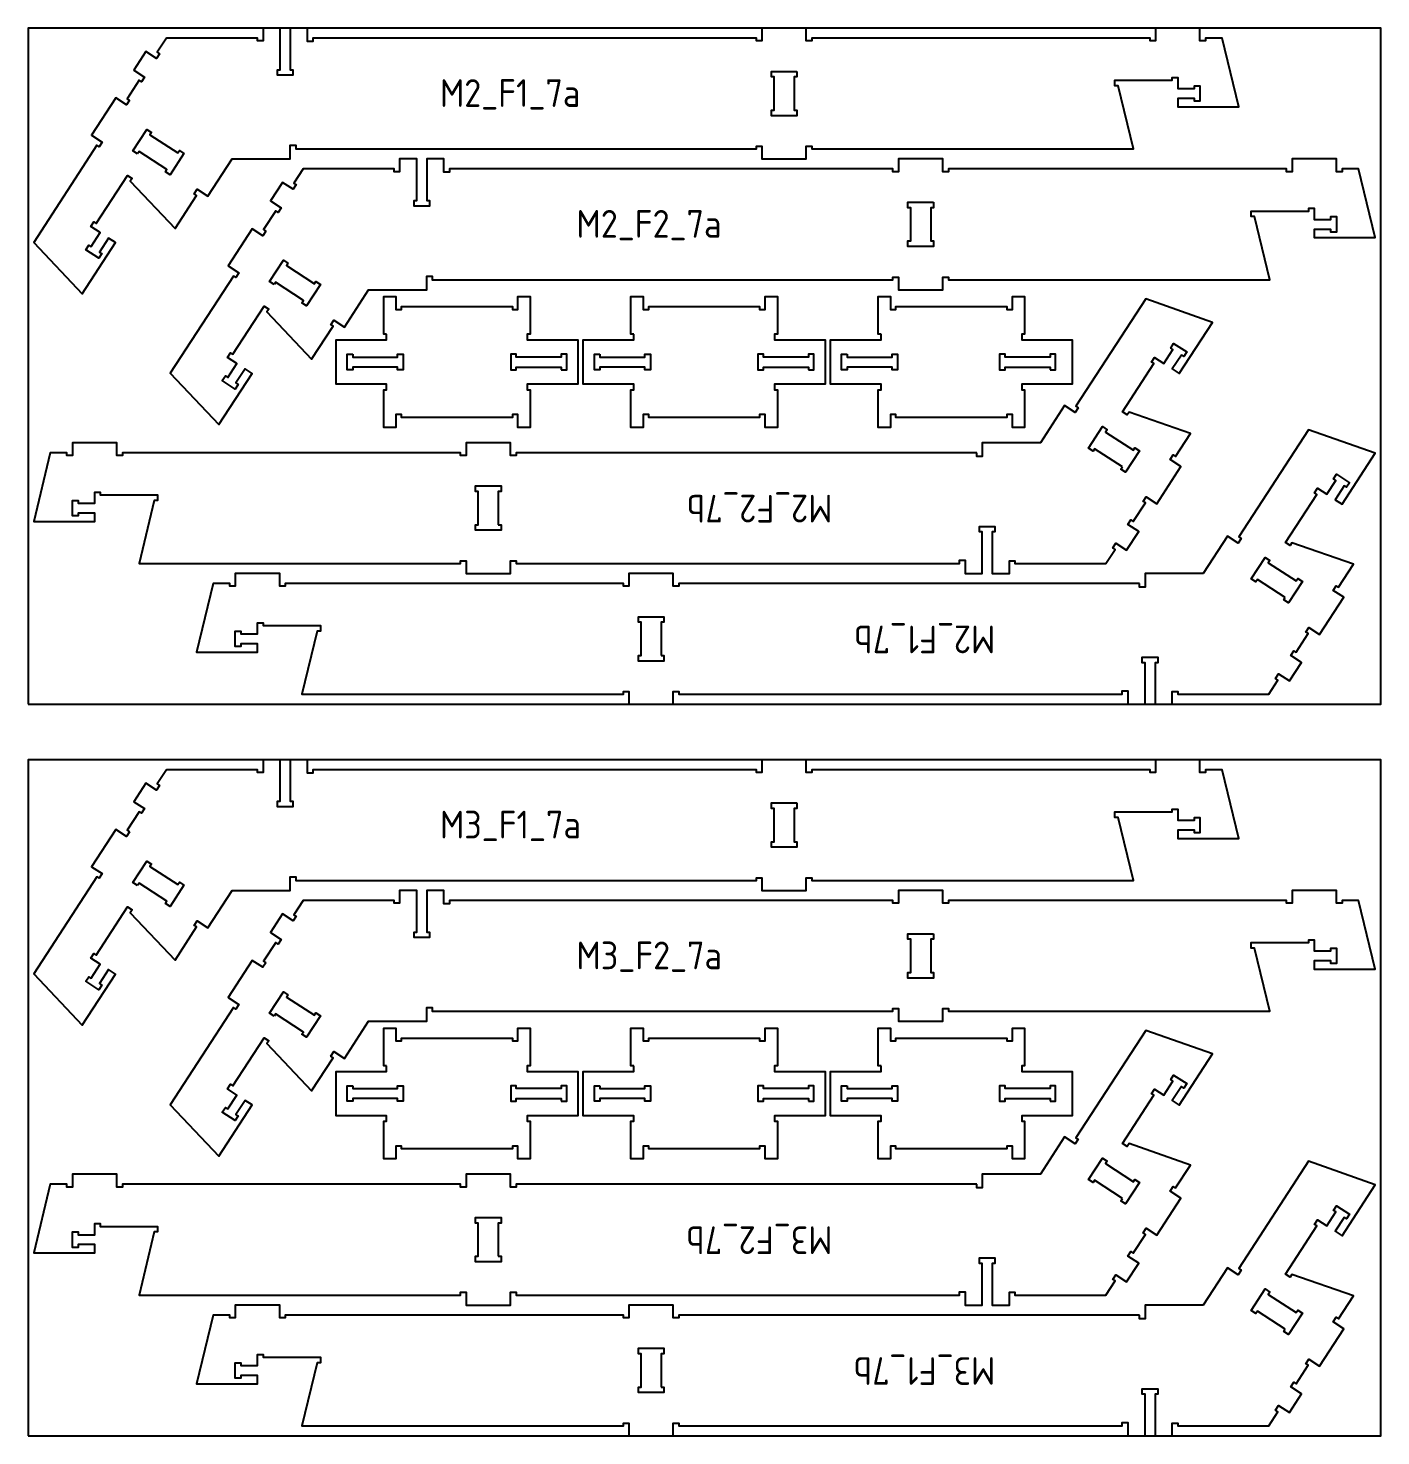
# Model space of a CAD drawing. Header units: millimetres. Extents: x -18174 to 50972, y 6312 to 16778.
# Drawn here: x 12972 to 15412, y 6313 to 8853 of the extents above; entities that cross this region are included whole.
import ezdxf

# ---------------------------------------------------------------- set-up
doc = ezdxf.new("R2010")
doc.units = ezdxf.units.MM
doc.header["$MEASUREMENT"] = 0
for name, color, linetype in [('freeswerk_CODES', 50, 'Continuous'), ('freeswerk_ELEMENTEN', 7, 'Continuous'), ('freeswerk_PLATEN', 3, 'Continuous')]:
    doc.layers.add(name, color=color, linetype=linetype)

msp = doc.modelspace()

# ---------------------------------------------------------------- linework, layer by layer
at = {"layer": 'freeswerk_ELEMENTEN'}
for points in [[(13154.9, 8722.3), (13149.5, 8714), (13130.2, 8726.5), (13086.6, 8659.4), (13105.9, 8646.9), (13100.4, 8638.5), (13096.2, 8641.2), (12982.3, 8466), (13069.9, 8373.3), (13129.9, 8465.5), (13117.3, 8473.7), (13101, 8448.5), (13105.1, 8445.8), (13099.7, 8437.4), (13076.2, 8452.7), (13081.7, 8461), (13085.9, 8458.3), (13102.2, 8483.5), (13085.4, 8494.4), (13090.9, 8502.8), (13095.1, 8500), (13151.5, 8586.9), (13159.9, 8581.4), (13156.6, 8576.4), (13237.2, 8491.1), (13275.9, 8550.7), (13271.7, 8553.4), (13277.1, 8561.8), (13296.4, 8549.2), (13340.2, 8616.5), (13445, 8616.5), (13445, 8641.3), (13455, 8641.3), (13455, 8634.5), (14286, 8634.5), (14286, 8639.5), (14296, 8639.5), (14296, 8616.5), (14376, 8616.5), (14376, 8639.5), (14386, 8639.5), (14386, 8634.5), (14966, 8634.5), (14938.4, 8748.5), (14932.4, 8748.5), (14932.4, 8758.5), (15036, 8758.5), (15036, 8763.5), (15046, 8763.5), (15046, 8743.5), (15076, 8743.5), (15076, 8748.5), (15086, 8748.5), (15086, 8720.5), (15076, 8720.5), (15076, 8725.5), (15046, 8725.5), (15046, 8710.5), (15156, 8710.5), (15126, 8834.5), (15096, 8834.5), (15096, 8829.5), (15086, 8829.5), (15086, 8852.5), (15006, 8852.5), (15006, 8829.5), (14996, 8829.5), (14996, 8834.5), (14386, 8834.5), (14386, 8829.5), (14376, 8829.5), (14376, 8852.5), (14296, 8852.5), (14296, 8829.5), (14286, 8829.5), (14286, 8834.5), (13486, 8834.5), (13486, 8828.5), (13476, 8828.5), (13476, 8852.5), (13445, 8852.5), (13445, 8777.5), (13450, 8777.5), (13450, 8767.5), (13422, 8767.5), (13422, 8777.5), (13427, 8777.5), (13427, 8852.5), (13396, 8852.5), (13396, 8829.5), (13386, 8829.5), (13386, 8834.5), (13221.9, 8834.5), (13205.2, 8808.9), (13209.4, 8806.2), (13203.9, 8797.8), (13184.7, 8810.3), (13162.9, 8776.8), (13182.1, 8764.3), (13176.7, 8755.9), (13172.5, 8758.6), (13150.7, 8725.1)], [(14359, 8774.5), (14359, 8764.5), (14354, 8764.5), (14354, 8704.5), (14359, 8704.5), (14359, 8694.5), (14313, 8694.5), (14313, 8704.5), (14318, 8704.5), (14318, 8764.5), (14313, 8764.5), (14313, 8774.5)], [(13169.6, 8625.7), (13161.2, 8631.2), (13186.3, 8669.7), (13194.7, 8664.3), (13192, 8660.1), (13242.3, 8627.4), (13245, 8631.6), (13253.4, 8626.1), (13228.3, 8587.6), (13219.9, 8593), (13222.7, 8597.2), (13172.3, 8629.9)], [(13401.2, 8486.3), (13395.8, 8478), (13376.5, 8490.5), (13332.9, 8423.4), (13352.2, 8410.9), (13346.7, 8402.5), (13342.5, 8405.2), (13228.6, 8230), (13316.2, 8137.3), (13376.2, 8229.5), (13363.6, 8237.7), (13347.2, 8212.5), (13351.4, 8209.8), (13346, 8201.4), (13322.5, 8216.7), (13328, 8225), (13332.2, 8222.3), (13348.5, 8247.5), (13331.7, 8258.4), (13337.2, 8266.8), (13341.4, 8264), (13397.8, 8350.9), (13406.2, 8345.4), (13402.9, 8340.4), (13483.5, 8255.1), (13522.2, 8314.7), (13518, 8317.4), (13523.4, 8325.8), (13542.7, 8313.2), (13586.5, 8380.5), (13691.3, 8380.5), (13691.3, 8405.3), (13701.3, 8405.3), (13701.3, 8398.5), (14532.3, 8398.5), (14532.3, 8403.5), (14542.3, 8403.5), (14542.3, 8380.5), (14622.3, 8380.5), (14622.3, 8403.5), (14632.3, 8403.5), (14632.3, 8398.5), (15212.3, 8398.5), (15184.7, 8512.5), (15178.7, 8512.5), (15178.7, 8522.5), (15282.3, 8522.5), (15282.3, 8527.5), (15292.3, 8527.5), (15292.3, 8507.5), (15322.3, 8507.5), (15322.3, 8512.5), (15332.3, 8512.5), (15332.3, 8484.5), (15322.3, 8484.5), (15322.3, 8489.5), (15292.3, 8489.5), (15292.3, 8474.5), (15402.3, 8474.5), (15372.3, 8598.5), (15342.3, 8598.5), (15342.3, 8593.5), (15332.3, 8593.5), (15332.3, 8616.5), (15252.3, 8616.5), (15252.3, 8593.5), (15242.3, 8593.5), (15242.3, 8598.5), (14632.3, 8598.5), (14632.3, 8593.5), (14622.3, 8593.5), (14622.3, 8616.5), (14542.3, 8616.5), (14542.3, 8593.5), (14532.3, 8593.5), (14532.3, 8598.5), (13732.3, 8598.5), (13732.3, 8592.5), (13722.3, 8592.5), (13722.3, 8616.5), (13691.3, 8616.5), (13691.3, 8541.5), (13696.3, 8541.5), (13696.3, 8531.5), (13668.3, 8531.5), (13668.3, 8541.5), (13673.3, 8541.5), (13673.3, 8616.5), (13642.3, 8616.5), (13642.3, 8593.5), (13632.3, 8593.5), (13632.3, 8598.5), (13468.2, 8598.5), (13451.5, 8572.9), (13455.7, 8570.2), (13450.2, 8561.8), (13431, 8574.3), (13409.2, 8540.8), (13428.4, 8528.3), (13423, 8519.9), (13418.8, 8522.6), (13397, 8489.1)], [(14605.3, 8538.5), (14605.3, 8528.5), (14600.3, 8528.5), (14600.3, 8468.5), (14605.3, 8468.5), (14605.3, 8458.5), (14559.3, 8458.5), (14559.3, 8468.5), (14564.3, 8468.5), (14564.3, 8528.5), (14559.3, 8528.5), (14559.3, 8538.5)], [(13415.9, 8389.7), (13407.5, 8395.2), (13432.6, 8433.7), (13441, 8428.3), (13438.3, 8424.1), (13488.6, 8391.4), (13491.3, 8395.6), (13499.7, 8390.1), (13474.6, 8351.6), (13466.2, 8357), (13468.9, 8361.2), (13418.6, 8393.9)], [(14683.3, 8086.5), (13852.3, 8086.5), (13852.3, 8081.5), (13842.3, 8081.5), (13842.3, 8104.5), (13762.3, 8104.5), (13762.3, 8081.5), (13752.3, 8081.5), (13752.3, 8086.5), (13142.3, 8086.5), (13142.3, 8081.5), (13132.3, 8081.5), (13132.3, 8104.5), (13052.3, 8104.5), (13052.3, 8081.5), (13042.3, 8081.5), (13042.3, 8086.5), (13012.3, 8086.5), (12982.3, 7962.5), (13092.3, 7962.5), (13092.3, 7977.5), (13062.3, 7977.5), (13062.3, 7972.5), (13052.3, 7972.5), (13052.3, 8000.5), (13062.3, 8000.5), (13062.3, 7995.5), (13092.3, 7995.5), (13092.3, 8015.5), (13102.3, 8015.5), (13102.3, 8010.5), (13205.8, 8010.5), (13205.8, 8000.5), (13199.9, 8000.5), (13172.3, 7886.5), (13752.3, 7886.5), (13752.3, 7891.5), (13762.3, 7891.5), (13762.3, 7868.5), (13842.3, 7868.5), (13842.3, 7891.5), (13852.3, 7891.5), (13852.3, 7886.5), (14652.3, 7886.5), (14652.3, 7892.5), (14662.3, 7892.5), (14662.3, 7868.5), (14693.3, 7868.5), (14693.3, 7943.5), (14688.3, 7943.5), (14688.3, 7953.5), (14716.3, 7953.5), (14716.3, 7943.5), (14711.3, 7943.5), (14711.3, 7868.5), (14742.3, 7868.5), (14742.3, 7891.5), (14752.3, 7891.5), (14752.3, 7886.5), (14916.5, 7886.5), (14933.1, 7912.1), (14928.9, 7914.8), (14934.4, 7923.2), (14953.7, 7910.7), (14975.5, 7944.2), (14956.2, 7956.8), (14961.6, 7965.2), (14965.8, 7962.4), (14987.6, 7996), (14983.4, 7998.7), (14988.9, 8007.1), (15008.2, 7994.5), (15051.8, 8061.6), (15032.5, 8074.1), (15037.9, 8082.5), (15042.1, 8079.8), (15069, 8121.2), (14958.2, 8159.9), (14954.9, 8154.8), (14946.5, 8160.3), (15003, 8247.2), (14998.8, 8249.9), (15004.3, 8258.3), (15021, 8247.4), (15037.4, 8272.5), (15033.2, 8275.2), (15038.6, 8283.6), (15062.1, 8268.4), (15056.7, 8260), (15052.5, 8262.7), (15036.1, 8237.6), (15048.7, 8229.4), (15108.6, 8321.6), (14988.3, 8364), (14862.4, 8170.4), (14866.6, 8167.6), (14861.2, 8159.2), (14841.9, 8171.8), (14798.2, 8104.5), (14693.3, 8104.5), (14693.3, 8079.8), (14683.3, 8079.8)], [(13618.7, 8300.1), (13613.7, 8300.1), (13613.7, 8368.1), (13635.7, 8368.1), (13635.7, 8345.1), (13645.7, 8345.1), (13645.7, 8350.1), (13845.7, 8350.1), (13845.7, 8345.1), (13855.7, 8345.1), (13855.7, 8368.1), (13877.7, 8368.1), (13877.7, 8300.1), (13872.7, 8300.1), (13872.7, 8290.1), (13963.7, 8290.1), (13963.7, 8210.1), (13872.7, 8210.1), (13872.7, 8200.1), (13877.7, 8200.1), (13877.7, 8132.1), (13855.7, 8132.1), (13855.7, 8155.1), (13845.7, 8155.1), (13845.7, 8150.1), (13645.7, 8150.1), (13645.7, 8155.1), (13635.7, 8155.1), (13635.7, 8132.1), (13613.7, 8132.1), (13613.7, 8200.1), (13618.7, 8200.1), (13618.7, 8210.1), (13527.7, 8210.1), (13527.7, 8290.1), (13618.7, 8290.1)], [(14064.7, 8300.1), (14059.7, 8300.1), (14059.7, 8368.1), (14081.7, 8368.1), (14081.7, 8345.1), (14091.7, 8345.1), (14091.7, 8350.1), (14291.7, 8350.1), (14291.7, 8345.1), (14301.7, 8345.1), (14301.7, 8368.1), (14323.7, 8368.1), (14323.7, 8300.1), (14318.7, 8300.1), (14318.7, 8290.1), (14409.7, 8290.1), (14409.7, 8210.1), (14318.7, 8210.1), (14318.7, 8200.1), (14323.7, 8200.1), (14323.7, 8132.1), (14301.7, 8132.1), (14301.7, 8155.1), (14291.7, 8155.1), (14291.7, 8150.1), (14091.7, 8150.1), (14091.7, 8155.1), (14081.7, 8155.1), (14081.7, 8132.1), (14059.7, 8132.1), (14059.7, 8200.1), (14064.7, 8200.1), (14064.7, 8210.1), (13973.7, 8210.1), (13973.7, 8290.1), (14064.7, 8290.1)], [(14510.7, 8300.1), (14505.7, 8300.1), (14505.7, 8368.1), (14527.7, 8368.1), (14527.7, 8345.1), (14537.7, 8345.1), (14537.7, 8350.1), (14737.7, 8350.1), (14737.7, 8345.1), (14747.7, 8345.1), (14747.7, 8368.1), (14769.7, 8368.1), (14769.7, 8300.1), (14764.7, 8300.1), (14764.7, 8290.1), (14855.7, 8290.1), (14855.7, 8210.1), (14764.7, 8210.1), (14764.7, 8200.1), (14769.7, 8200.1), (14769.7, 8132.1), (14747.7, 8132.1), (14747.7, 8155.1), (14737.7, 8155.1), (14737.7, 8150.1), (14537.7, 8150.1), (14537.7, 8155.1), (14527.7, 8155.1), (14527.7, 8132.1), (14505.7, 8132.1), (14505.7, 8200.1), (14510.7, 8200.1), (14510.7, 8210.1), (14419.7, 8210.1), (14419.7, 8290.1), (14510.7, 8290.1)], [(13557.7, 8264.1), (13557.7, 8259.1), (13638.7, 8259.1), (13638.7, 8264.1), (13648.7, 8264.1), (13648.7, 8236.1), (13638.7, 8236.1), (13638.7, 8241.1), (13557.7, 8241.1), (13557.7, 8236.1), (13547.7, 8236.1), (13547.7, 8264.1)], [(13933.7, 8236.1), (13943.7, 8236.1), (13943.7, 8264.1), (13933.7, 8264.1), (13933.7, 8259.1), (13852.7, 8259.1), (13852.7, 8264.1), (13842.7, 8264.1), (13842.7, 8236.1), (13852.7, 8236.1), (13852.7, 8241.1), (13933.7, 8241.1)], [(14003.7, 8264.1), (14003.7, 8259.1), (14084.7, 8259.1), (14084.7, 8264.1), (14094.7, 8264.1), (14094.7, 8236.1), (14084.7, 8236.1), (14084.7, 8241.1), (14003.7, 8241.1), (14003.7, 8236.1), (13993.7, 8236.1), (13993.7, 8264.1)], [(14379.7, 8236.1), (14389.7, 8236.1), (14389.7, 8264.1), (14379.7, 8264.1), (14379.7, 8259.1), (14298.7, 8259.1), (14298.7, 8264.1), (14288.7, 8264.1), (14288.7, 8236.1), (14298.7, 8236.1), (14298.7, 8241.1), (14379.7, 8241.1)], [(14449.7, 8264.1), (14449.7, 8259.1), (14530.7, 8259.1), (14530.7, 8264.1), (14540.7, 8264.1), (14540.7, 8236.1), (14530.7, 8236.1), (14530.7, 8241.1), (14449.7, 8241.1), (14449.7, 8236.1), (14439.7, 8236.1), (14439.7, 8264.1)], [(14815.7, 8236.1), (14825.7, 8236.1), (14825.7, 8264.1), (14815.7, 8264.1), (14815.7, 8259.1), (14734.7, 8259.1), (14734.7, 8264.1), (14724.7, 8264.1), (14724.7, 8236.1), (14734.7, 8236.1), (14734.7, 8241.1), (14815.7, 8241.1)], [(14977, 7850.5), (14146, 7850.5), (14146, 7845.5), (14136, 7845.5), (14136, 7868.5), (14056, 7868.5), (14056, 7845.5), (14046, 7845.5), (14046, 7850.5), (13436, 7850.5), (13436, 7845.5), (13426, 7845.5), (13426, 7868.5), (13346, 7868.5), (13346, 7845.5), (13336, 7845.5), (13336, 7850.5), (13306, 7850.5), (13276, 7726.5), (13386, 7726.5), (13386, 7741.5), (13356, 7741.5), (13356, 7736.5), (13346, 7736.5), (13346, 7764.5), (13356, 7764.5), (13356, 7759.5), (13386, 7759.5), (13386, 7779.5), (13396, 7779.5), (13396, 7774.5), (13499.5, 7774.5), (13499.5, 7764.5), (13493.6, 7764.5), (13466, 7650.5), (14046, 7650.5), (14046, 7655.5), (14056, 7655.5), (14056, 7632.5), (14136, 7632.5), (14136, 7655.5), (14146, 7655.5), (14146, 7650.5), (14946, 7650.5), (14946, 7656.5), (14956, 7656.5), (14956, 7632.5), (14987, 7632.5), (14987, 7707.5), (14982, 7707.5), (14982, 7717.5), (15010, 7717.5), (15010, 7707.5), (15005, 7707.5), (15005, 7632.5), (15036, 7632.5), (15036, 7655.5), (15046, 7655.5), (15046, 7650.5), (15210.1, 7650.5), (15226.8, 7676.1), (15222.6, 7678.8), (15228, 7687.2), (15247.3, 7674.7), (15269.1, 7708.2), (15249.8, 7720.8), (15255.3, 7729.2), (15259.5, 7726.4), (15281.3, 7760), (15277.1, 7762.7), (15282.5, 7771.1), (15301.8, 7758.5), (15345.4, 7825.6), (15326.1, 7838.1), (15331.6, 7846.5), (15335.8, 7843.8), (15362.7, 7885.2), (15251.9, 7923.9), (15248.6, 7918.8), (15240.2, 7924.3), (15296.7, 8011.2), (15292.5, 8013.9), (15297.9, 8022.3), (15314.7, 8011.4), (15331, 8036.5), (15326.9, 8039.2), (15332.3, 8047.6), (15355.8, 8032.4), (15350.3, 8024), (15346.1, 8026.7), (15329.8, 8001.6), (15342.4, 7993.4), (15402.3, 8085.6), (15282, 8128), (15156.1, 7934.4), (15160.3, 7931.6), (15154.8, 7923.2), (15135.6, 7935.8), (15091.8, 7868.5), (14987, 7868.5), (14987, 7843.8), (14977, 7843.8)], [(14946.4, 8060.9), (14896.1, 8093.6), (14893.3, 8089.4), (14884.9, 8094.9), (14910, 8133.5), (14918.4, 8128), (14915.7, 8123.8), (14966, 8091.1), (14968.7, 8095.3), (14977.1, 8089.9), (14952, 8051.3), (14943.6, 8056.7)], [(13820.3, 7956.5), (13825.3, 7956.5), (13825.3, 7946.5), (13779.3, 7946.5), (13779.3, 7956.5), (13784.3, 7956.5), (13784.3, 8016.5), (13779.3, 8016.5), (13779.3, 8026.5), (13825.3, 8026.5), (13825.3, 8016.5), (13820.3, 8016.5)], [(15240, 7824.9), (15189.7, 7857.6), (15187, 7853.4), (15178.6, 7858.9), (15203.7, 7897.5), (15212.1, 7892), (15209.3, 7887.8), (15259.7, 7855.1), (15262.4, 7859.3), (15270.8, 7853.9), (15245.7, 7815.3), (15237.3, 7820.7)], [(14114, 7720.5), (14119, 7720.5), (14119, 7710.5), (14073, 7710.5), (14073, 7720.5), (14078, 7720.5), (14078, 7780.5), (14073, 7780.5), (14073, 7790.5), (14119, 7790.5), (14119, 7780.5), (14114, 7780.5)], [(13154.9, 7402.3), (13149.5, 7394), (13130.2, 7406.5), (13086.6, 7339.4), (13105.9, 7326.9), (13100.4, 7318.5), (13096.2, 7321.2), (12982.3, 7146), (13069.9, 7053.3), (13129.9, 7145.5), (13117.3, 7153.7), (13101, 7128.5), (13105.1, 7125.8), (13099.7, 7117.4), (13076.2, 7132.7), (13081.7, 7141), (13085.9, 7138.3), (13102.2, 7163.5), (13085.4, 7174.4), (13090.9, 7182.8), (13095.1, 7180), (13151.5, 7266.9), (13159.9, 7261.4), (13156.6, 7256.4), (13237.2, 7171.1), (13275.9, 7230.7), (13271.7, 7233.4), (13277.1, 7241.8), (13296.4, 7229.2), (13340.2, 7296.5), (13445, 7296.5), (13445, 7321.3), (13455, 7321.3), (13455, 7314.5), (14286, 7314.5), (14286, 7319.5), (14296, 7319.5), (14296, 7296.5), (14376, 7296.5), (14376, 7319.5), (14386, 7319.5), (14386, 7314.5), (14966, 7314.5), (14938.4, 7428.5), (14932.4, 7428.5), (14932.4, 7438.5), (15036, 7438.5), (15036, 7443.5), (15046, 7443.5), (15046, 7423.5), (15076, 7423.5), (15076, 7428.5), (15086, 7428.5), (15086, 7400.5), (15076, 7400.5), (15076, 7405.5), (15046, 7405.5), (15046, 7390.5), (15156, 7390.5), (15126, 7514.5), (15096, 7514.5), (15096, 7509.5), (15086, 7509.5), (15086, 7532.5), (15006, 7532.5), (15006, 7509.5), (14996, 7509.5), (14996, 7514.5), (14386, 7514.5), (14386, 7509.5), (14376, 7509.5), (14376, 7532.5), (14296, 7532.5), (14296, 7509.5), (14286, 7509.5), (14286, 7514.5), (13486, 7514.5), (13486, 7508.5), (13476, 7508.5), (13476, 7532.5), (13445, 7532.5), (13445, 7457.5), (13450, 7457.5), (13450, 7447.5), (13422, 7447.5), (13422, 7457.5), (13427, 7457.5), (13427, 7532.5), (13396, 7532.5), (13396, 7509.5), (13386, 7509.5), (13386, 7514.5), (13221.9, 7514.5), (13205.2, 7488.9), (13209.4, 7486.2), (13203.9, 7477.8), (13184.7, 7490.3), (13162.9, 7456.8), (13182.1, 7444.3), (13176.7, 7435.9), (13172.5, 7438.6), (13150.7, 7405.1)], [(14359, 7454.5), (14359, 7444.5), (14354, 7444.5), (14354, 7384.5), (14359, 7384.5), (14359, 7374.5), (14313, 7374.5), (14313, 7384.5), (14318, 7384.5), (14318, 7444.5), (14313, 7444.5), (14313, 7454.5)], [(13169.6, 7305.7), (13161.2, 7311.2), (13186.3, 7349.7), (13194.7, 7344.3), (13192, 7340.1), (13242.3, 7307.4), (13245, 7311.6), (13253.4, 7306.1), (13228.3, 7267.6), (13219.9, 7273), (13222.7, 7277.2), (13172.3, 7309.9)], [(13401.2, 7166.3), (13395.8, 7158), (13376.5, 7170.5), (13332.9, 7103.4), (13352.2, 7090.9), (13346.7, 7082.5), (13342.5, 7085.2), (13228.6, 6910), (13316.2, 6817.3), (13376.2, 6909.5), (13363.6, 6917.7), (13347.2, 6892.5), (13351.4, 6889.8), (13346, 6881.4), (13322.5, 6896.7), (13328, 6905), (13332.2, 6902.3), (13348.5, 6927.5), (13331.7, 6938.4), (13337.2, 6946.8), (13341.4, 6944), (13397.8, 7030.9), (13406.2, 7025.4), (13402.9, 7020.4), (13483.5, 6935.1), (13522.2, 6994.7), (13518, 6997.4), (13523.4, 7005.8), (13542.7, 6993.2), (13586.5, 7060.5), (13691.3, 7060.5), (13691.3, 7085.3), (13701.3, 7085.3), (13701.3, 7078.5), (14532.3, 7078.5), (14532.3, 7083.5), (14542.3, 7083.5), (14542.3, 7060.5), (14622.3, 7060.5), (14622.3, 7083.5), (14632.3, 7083.5), (14632.3, 7078.5), (15212.3, 7078.5), (15184.7, 7192.5), (15178.7, 7192.5), (15178.7, 7202.5), (15282.3, 7202.5), (15282.3, 7207.5), (15292.3, 7207.5), (15292.3, 7187.5), (15322.3, 7187.5), (15322.3, 7192.5), (15332.3, 7192.5), (15332.3, 7164.5), (15322.3, 7164.5), (15322.3, 7169.5), (15292.3, 7169.5), (15292.3, 7154.5), (15402.3, 7154.5), (15372.3, 7278.5), (15342.3, 7278.5), (15342.3, 7273.5), (15332.3, 7273.5), (15332.3, 7296.5), (15252.3, 7296.5), (15252.3, 7273.5), (15242.3, 7273.5), (15242.3, 7278.5), (14632.3, 7278.5), (14632.3, 7273.5), (14622.3, 7273.5), (14622.3, 7296.5), (14542.3, 7296.5), (14542.3, 7273.5), (14532.3, 7273.5), (14532.3, 7278.5), (13732.3, 7278.5), (13732.3, 7272.5), (13722.3, 7272.5), (13722.3, 7296.5), (13691.3, 7296.5), (13691.3, 7221.5), (13696.3, 7221.5), (13696.3, 7211.5), (13668.3, 7211.5), (13668.3, 7221.5), (13673.3, 7221.5), (13673.3, 7296.5), (13642.3, 7296.5), (13642.3, 7273.5), (13632.3, 7273.5), (13632.3, 7278.5), (13468.2, 7278.5), (13451.5, 7252.9), (13455.7, 7250.2), (13450.2, 7241.8), (13431, 7254.3), (13409.2, 7220.8), (13428.4, 7208.3), (13423, 7199.9), (13418.8, 7202.6), (13397, 7169.1)], [(14605.3, 7218.5), (14605.3, 7208.5), (14600.3, 7208.5), (14600.3, 7148.5), (14605.3, 7148.5), (14605.3, 7138.5), (14559.3, 7138.5), (14559.3, 7148.5), (14564.3, 7148.5), (14564.3, 7208.5), (14559.3, 7208.5), (14559.3, 7218.5)], [(13415.9, 7069.7), (13407.5, 7075.2), (13432.6, 7113.7), (13441, 7108.3), (13438.3, 7104.1), (13488.6, 7071.4), (13491.3, 7075.6), (13499.7, 7070.1), (13474.6, 7031.6), (13466.2, 7037), (13468.9, 7041.2), (13418.6, 7073.9)], [(14683.3, 6766.5), (13852.3, 6766.5), (13852.3, 6761.5), (13842.3, 6761.5), (13842.3, 6784.5), (13762.3, 6784.5), (13762.3, 6761.5), (13752.3, 6761.5), (13752.3, 6766.5), (13142.3, 6766.5), (13142.3, 6761.5), (13132.3, 6761.5), (13132.3, 6784.5), (13052.3, 6784.5), (13052.3, 6761.5), (13042.3, 6761.5), (13042.3, 6766.5), (13012.3, 6766.5), (12982.3, 6642.5), (13092.3, 6642.5), (13092.3, 6657.5), (13062.3, 6657.5), (13062.3, 6652.5), (13052.3, 6652.5), (13052.3, 6680.5), (13062.3, 6680.5), (13062.3, 6675.5), (13092.3, 6675.5), (13092.3, 6695.5), (13102.3, 6695.5), (13102.3, 6690.5), (13205.8, 6690.5), (13205.8, 6680.5), (13199.9, 6680.5), (13172.3, 6566.5), (13752.3, 6566.5), (13752.3, 6571.5), (13762.3, 6571.5), (13762.3, 6548.5), (13842.3, 6548.5), (13842.3, 6571.5), (13852.3, 6571.5), (13852.3, 6566.5), (14652.3, 6566.5), (14652.3, 6572.5), (14662.3, 6572.5), (14662.3, 6548.5), (14693.3, 6548.5), (14693.3, 6623.5), (14688.3, 6623.5), (14688.3, 6633.5), (14716.3, 6633.5), (14716.3, 6623.5), (14711.3, 6623.5), (14711.3, 6548.5), (14742.3, 6548.5), (14742.3, 6571.5), (14752.3, 6571.5), (14752.3, 6566.5), (14916.5, 6566.5), (14933.1, 6592.1), (14928.9, 6594.8), (14934.4, 6603.2), (14953.7, 6590.7), (14975.5, 6624.2), (14956.2, 6636.8), (14961.6, 6645.2), (14965.8, 6642.4), (14987.6, 6676), (14983.4, 6678.7), (14988.9, 6687.1), (15008.2, 6674.5), (15051.8, 6741.6), (15032.5, 6754.1), (15037.9, 6762.5), (15042.1, 6759.8), (15069, 6801.2), (14958.2, 6839.9), (14954.9, 6834.8), (14946.5, 6840.3), (15003, 6927.2), (14998.8, 6929.9), (15004.3, 6938.3), (15021, 6927.4), (15037.4, 6952.5), (15033.2, 6955.2), (15038.6, 6963.6), (15062.1, 6948.4), (15056.7, 6940), (15052.5, 6942.7), (15036.1, 6917.6), (15048.7, 6909.4), (15108.6, 7001.6), (14988.3, 7044), (14862.4, 6850.4), (14866.6, 6847.6), (14861.2, 6839.2), (14841.9, 6851.8), (14798.2, 6784.5), (14693.3, 6784.5), (14693.3, 6759.8), (14683.3, 6759.8)], [(13618.7, 6980.1), (13613.7, 6980.1), (13613.7, 7048.1), (13635.7, 7048.1), (13635.7, 7025.1), (13645.7, 7025.1), (13645.7, 7030.1), (13845.7, 7030.1), (13845.7, 7025.1), (13855.7, 7025.1), (13855.7, 7048.1), (13877.7, 7048.1), (13877.7, 6980.1), (13872.7, 6980.1), (13872.7, 6970.1), (13963.7, 6970.1), (13963.7, 6890.1), (13872.7, 6890.1), (13872.7, 6880.1), (13877.7, 6880.1), (13877.7, 6812.1), (13855.7, 6812.1), (13855.7, 6835.1), (13845.7, 6835.1), (13845.7, 6830.1), (13645.7, 6830.1), (13645.7, 6835.1), (13635.7, 6835.1), (13635.7, 6812.1), (13613.7, 6812.1), (13613.7, 6880.1), (13618.7, 6880.1), (13618.7, 6890.1), (13527.7, 6890.1), (13527.7, 6970.1), (13618.7, 6970.1)], [(14064.7, 6980.1), (14059.7, 6980.1), (14059.7, 7048.1), (14081.7, 7048.1), (14081.7, 7025.1), (14091.7, 7025.1), (14091.7, 7030.1), (14291.7, 7030.1), (14291.7, 7025.1), (14301.7, 7025.1), (14301.7, 7048.1), (14323.7, 7048.1), (14323.7, 6980.1), (14318.7, 6980.1), (14318.7, 6970.1), (14409.7, 6970.1), (14409.7, 6890.1), (14318.7, 6890.1), (14318.7, 6880.1), (14323.7, 6880.1), (14323.7, 6812.1), (14301.7, 6812.1), (14301.7, 6835.1), (14291.7, 6835.1), (14291.7, 6830.1), (14091.7, 6830.1), (14091.7, 6835.1), (14081.7, 6835.1), (14081.7, 6812.1), (14059.7, 6812.1), (14059.7, 6880.1), (14064.7, 6880.1), (14064.7, 6890.1), (13973.7, 6890.1), (13973.7, 6970.1), (14064.7, 6970.1)], [(14510.7, 6980.1), (14505.7, 6980.1), (14505.7, 7048.1), (14527.7, 7048.1), (14527.7, 7025.1), (14537.7, 7025.1), (14537.7, 7030.1), (14737.7, 7030.1), (14737.7, 7025.1), (14747.7, 7025.1), (14747.7, 7048.1), (14769.7, 7048.1), (14769.7, 6980.1), (14764.7, 6980.1), (14764.7, 6970.1), (14855.7, 6970.1), (14855.7, 6890.1), (14764.7, 6890.1), (14764.7, 6880.1), (14769.7, 6880.1), (14769.7, 6812.1), (14747.7, 6812.1), (14747.7, 6835.1), (14737.7, 6835.1), (14737.7, 6830.1), (14537.7, 6830.1), (14537.7, 6835.1), (14527.7, 6835.1), (14527.7, 6812.1), (14505.7, 6812.1), (14505.7, 6880.1), (14510.7, 6880.1), (14510.7, 6890.1), (14419.7, 6890.1), (14419.7, 6970.1), (14510.7, 6970.1)], [(13557.7, 6944.1), (13557.7, 6939.1), (13638.7, 6939.1), (13638.7, 6944.1), (13648.7, 6944.1), (13648.7, 6916.1), (13638.7, 6916.1), (13638.7, 6921.1), (13557.7, 6921.1), (13557.7, 6916.1), (13547.7, 6916.1), (13547.7, 6944.1)], [(13933.7, 6916.1), (13943.7, 6916.1), (13943.7, 6944.1), (13933.7, 6944.1), (13933.7, 6939.1), (13852.7, 6939.1), (13852.7, 6944.1), (13842.7, 6944.1), (13842.7, 6916.1), (13852.7, 6916.1), (13852.7, 6921.1), (13933.7, 6921.1)], [(14003.7, 6944.1), (14003.7, 6939.1), (14084.7, 6939.1), (14084.7, 6944.1), (14094.7, 6944.1), (14094.7, 6916.1), (14084.7, 6916.1), (14084.7, 6921.1), (14003.7, 6921.1), (14003.7, 6916.1), (13993.7, 6916.1), (13993.7, 6944.1)], [(14379.7, 6916.1), (14389.7, 6916.1), (14389.7, 6944.1), (14379.7, 6944.1), (14379.7, 6939.1), (14298.7, 6939.1), (14298.7, 6944.1), (14288.7, 6944.1), (14288.7, 6916.1), (14298.7, 6916.1), (14298.7, 6921.1), (14379.7, 6921.1)], [(14449.7, 6944.1), (14449.7, 6939.1), (14530.7, 6939.1), (14530.7, 6944.1), (14540.7, 6944.1), (14540.7, 6916.1), (14530.7, 6916.1), (14530.7, 6921.1), (14449.7, 6921.1), (14449.7, 6916.1), (14439.7, 6916.1), (14439.7, 6944.1)], [(14815.7, 6916.1), (14825.7, 6916.1), (14825.7, 6944.1), (14815.7, 6944.1), (14815.7, 6939.1), (14734.7, 6939.1), (14734.7, 6944.1), (14724.7, 6944.1), (14724.7, 6916.1), (14734.7, 6916.1), (14734.7, 6921.1), (14815.7, 6921.1)], [(14977, 6530.5), (14146, 6530.5), (14146, 6525.5), (14136, 6525.5), (14136, 6548.5), (14056, 6548.5), (14056, 6525.5), (14046, 6525.5), (14046, 6530.5), (13436, 6530.5), (13436, 6525.5), (13426, 6525.5), (13426, 6548.5), (13346, 6548.5), (13346, 6525.5), (13336, 6525.5), (13336, 6530.5), (13306, 6530.5), (13276, 6406.5), (13386, 6406.5), (13386, 6421.5), (13356, 6421.5), (13356, 6416.5), (13346, 6416.5), (13346, 6444.5), (13356, 6444.5), (13356, 6439.5), (13386, 6439.5), (13386, 6459.5), (13396, 6459.5), (13396, 6454.5), (13499.5, 6454.5), (13499.5, 6444.5), (13493.6, 6444.5), (13466, 6330.5), (14046, 6330.5), (14046, 6335.5), (14056, 6335.5), (14056, 6312.5), (14136, 6312.5), (14136, 6335.5), (14146, 6335.5), (14146, 6330.5), (14946, 6330.5), (14946, 6336.5), (14956, 6336.5), (14956, 6312.5), (14987, 6312.5), (14987, 6387.5), (14982, 6387.5), (14982, 6397.5), (15010, 6397.5), (15010, 6387.5), (15005, 6387.5), (15005, 6312.5), (15036, 6312.5), (15036, 6335.5), (15046, 6335.5), (15046, 6330.5), (15210.1, 6330.5), (15226.8, 6356.1), (15222.6, 6358.8), (15228, 6367.2), (15247.3, 6354.7), (15269.1, 6388.2), (15249.8, 6400.8), (15255.3, 6409.2), (15259.5, 6406.4), (15281.3, 6440), (15277.1, 6442.7), (15282.5, 6451.1), (15301.8, 6438.5), (15345.4, 6505.6), (15326.1, 6518.1), (15331.6, 6526.5), (15335.8, 6523.8), (15362.7, 6565.2), (15251.9, 6603.9), (15248.6, 6598.8), (15240.2, 6604.3), (15296.7, 6691.2), (15292.5, 6693.9), (15297.9, 6702.3), (15314.7, 6691.4), (15331, 6716.5), (15326.9, 6719.2), (15332.3, 6727.6), (15355.8, 6712.4), (15350.3, 6704), (15346.1, 6706.7), (15329.8, 6681.6), (15342.4, 6673.4), (15402.3, 6765.6), (15282, 6808), (15156.1, 6614.4), (15160.3, 6611.6), (15154.8, 6603.2), (15135.6, 6615.8), (15091.8, 6548.5), (14987, 6548.5), (14987, 6523.8), (14977, 6523.8)], [(14946.4, 6740.9), (14896.1, 6773.6), (14893.3, 6769.4), (14884.9, 6774.9), (14910, 6813.5), (14918.4, 6808), (14915.7, 6803.8), (14966, 6771.1), (14968.7, 6775.3), (14977.1, 6769.9), (14952, 6731.3), (14943.6, 6736.7)], [(13820.3, 6636.5), (13825.3, 6636.5), (13825.3, 6626.5), (13779.3, 6626.5), (13779.3, 6636.5), (13784.3, 6636.5), (13784.3, 6696.5), (13779.3, 6696.5), (13779.3, 6706.5), (13825.3, 6706.5), (13825.3, 6696.5), (13820.3, 6696.5)], [(15240, 6504.9), (15189.7, 6537.6), (15187, 6533.4), (15178.6, 6538.9), (15203.7, 6577.5), (15212.1, 6572), (15209.3, 6567.8), (15259.7, 6535.1), (15262.4, 6539.3), (15270.8, 6533.9), (15245.7, 6495.3), (15237.3, 6500.7)], [(14114, 6400.5), (14119, 6400.5), (14119, 6390.5), (14073, 6390.5), (14073, 6400.5), (14078, 6400.5), (14078, 6460.5), (14073, 6460.5), (14073, 6470.5), (14119, 6470.5), (14119, 6460.5), (14114, 6460.5)]]:
    msp.add_lwpolyline(points, close=True, dxfattribs=at)
at = {"layer": 'freeswerk_PLATEN'}
for points in [[(12972.3, 7632.5), (15412.3, 7632.5), (15412.3, 8852.5), (12972.3, 8852.5)], [(12972.3, 6312.5), (15412.3, 6312.5), (15412.3, 7532.5), (12972.3, 7532.5)]]:
    msp.add_lwpolyline(points, close=True, dxfattribs=at)

# ---------------------------------------------------------------- texts
at = {"layer": 'freeswerk_CODES', "char_height": 50, "attachment_point": 1}
for s, insert in [('{\\Fiso|c0;M2_F1_7a}', (13715.1, 8760.4)), ('{\\Fiso|c0;M2_F2_7a}', (13961.4, 8524.4)), ('{\\Fiso|c0;M3_F1_7a}', (13715.1, 7440.4)), ('{\\Fiso|c0;M3_F2_7a}', (13961.4, 7204.4))]:
    msp.add_mtext_dynamic_manual_height_columns(s, width=318.081, gutter_width=1456.3, heights=[0], dxfattribs=dict(at, insert=insert))
at = {"layer": 'freeswerk_CODES', "char_height": 50, "attachment_point": 1, "rotation": 180}
for s, insert in [('{\\Fiso|c0;M2_F2_7b}', (14423.2, 7960.6)), ('{\\Fiso|c0;M2_F1_7b}', (14716.9, 7724.6)), ('{\\Fiso|c0;M3_F2_7b}', (14423.2, 6640.6)), ('{\\Fiso|c0;M3_F1_7b}', (14716.9, 6404.6))]:
    msp.add_mtext_dynamic_manual_height_columns(s, width=318.081, gutter_width=1456.3, heights=[0], dxfattribs=dict(at, insert=insert))

doc.saveas('drawing.dxf')
